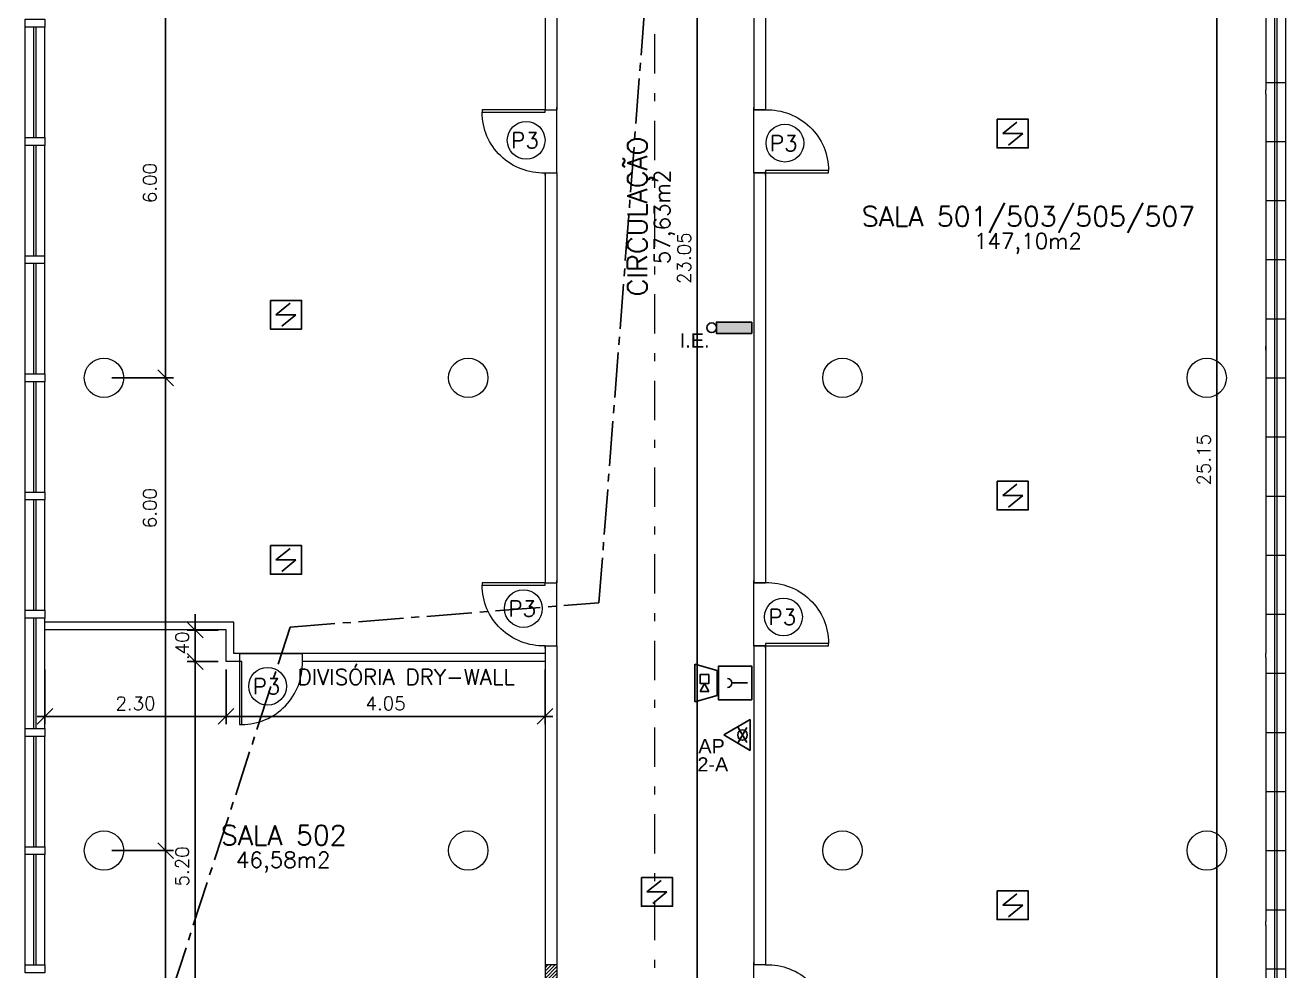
# Model space of a CAD drawing. Header units: millimetres. Extents: x 521 to 1055, y 261 to 520.
# Drawn here: x 531.06 to 547.07, y 292.44 to 304.44 of the extents above; entities that cross this region are included whole.
import ezdxf
from ezdxf.enums import TextEntityAlignment as Align

# ---------------------------------------------------------------- set-up
doc = ezdxf.new("R2010")
doc.units = ezdxf.units.MM
for name, pattern in [('CENTER2', [28.575, 19.05, -3.175, 3.175, -3.175]), ('CONTINU', [0]), ('DASHDOTX2', [2, 1, -0.5, 0, -0.5]), ('HIDDEN', [9.525, 6.35, -3.175])]:
    doc.linetypes.add(name, pattern=pattern)
doc.layers.add('0.1', color=8, linetype='Continuous', lineweight=13)
doc.layers.add('ppci', color=8, linetype='Continuous')
doc.styles.add('ROMANS', font='romans')
doc.styles.get("Standard").update_dxf_attribs({"font": 'romans.shx'})
doc.styles.add('STYLE1', font='sanss___.ttf')
doc.dimstyles.new('Fares Eng - 50', dxfattribs={"dimscale": 2, "dimtxt": 0.085, "dimasz": 0.1, "dimexe": 0.05, "dimexo": 0.05, "dimgap": 0.04, "dimtad": 1, "dimzin": 4, "dimdsep": 46, "dimtxsty": 'ROMANS', "dimblk1": 'OBLIQUE', "dimblk2": 'OBLIQUE', "dimsah": 1, "dimcen": 0.05, "dimdle": 0.05, "dimclrd": 8, "dimclre": 8, "dimclrt": 8, "dimaunit": 1, "dimadec": 0, "dimazin": 0, "dimtfac": 1, "dimtix": 1, "dimtmove": 2, "dimatfit": 0, "dimldrblk": 'OPEN90', "dimfxl": 1, "dimtolj": 1, "dimtzin": 0, "dimarcsym": 0})

# ---------------------------------------------------------------- blocks, each defined once
blk = doc.blocks.new('P80')
for points in [[(0, 0.86), (0, 0.83), (0.15, 0.83), (0.15, 0.86)], [(0, 0), (0, 0.03), (0.15, 0.03), (0.15, 0)]]:
    blk.add_lwpolyline(points)
blk.add_lwpolyline([(-0.8, 0.06), (0, 0.06), (0, 0.03), (-0.8, 0.03)], close=True)
at = {"color": 8}
blk.add_arc((-0.025, 0.056), 0.775, 88.1408, 179.6698, dxfattribs=at)
blk = doc.blocks.new('_OBLIQUE')
at = {"color": 0, "linetype": 'ByBlock'}
blk.add_line((-0.5, -0.5), (0.5, 0.5), dxfattribs=at)
blk = doc.blocks.new('*D1684')
at = {"layer": '0.1', "color": 8, "linetype": 'CONTINU', "lineweight": -2, "transparency": 16777216}
for p, q in [((532.847, 294.064), (532.847, 287.864)), ((532.164, 293.964), (532.947, 293.964)), ((532.164, 287.964), (532.947, 287.964))]:
    blk.add_line(p, q, dxfattribs=at)
at = {"layer": 'DEFPOINTS', "color": 0, "linetype": 'CONTINU', "lineweight": -2, "transparency": 16777216}
for p in [(532.064, 293.964), (532.064, 287.964), (532.847, 287.964)]:
    blk.add_point(p, dxfattribs=at)
at = {"layer": '0.1', "color": 8, "linetype": 'CONTINU', "lineweight": -2, "transparency": 16777216, "xscale": 0.2, "yscale": 0.2, "zscale": 0.2}
for p, rotation in [((532.847, 293.964), 90), ((532.847, 287.964), 270)]:
    blk.add_blockref('_OBLIQUE', p, dxfattribs=dict(at, rotation=rotation))
at = {"layer": '0.1', "color": 8, "linetype": 'CONTINU', "transparency": 16777216, "insert": (532.682, 290.964), "char_height": 0.17, "attachment_point": 5, "rotation": 90, "style": 'ROMANS'}
blk.add_mtext('\\A1;6.00', dxfattribs=at)
blk = doc.blocks.new('_Open90')
at = {"color": 0, "linetype": 'ByBlock', "lineweight": -2}
for p, q in [((0, 0), (-1, 0)), ((-0.5, 0.5), (0, 0)), ((0, 0), (-0.5, -0.5))]:
    blk.add_line(p, q, dxfattribs=at)
blk = doc.blocks.new('*D1569')
at = {"layer": '0.1', "color": 8, "lineweight": -2, "transparency": 16777216}
for p, q in [((539.594, 312.614), (539.594, 289.364)), ((540.214, 312.514), (539.494, 312.514)), ((540.214, 289.464), (539.494, 289.464))]:
    blk.add_line(p, q, dxfattribs=at)
at = {"layer": 'DEFPOINTS', "color": 0, "lineweight": -2, "transparency": 16777216}
for p in [(540.314, 312.514), (539.594, 289.464), (540.314, 289.464)]:
    blk.add_point(p, dxfattribs=at)
at = {"layer": '0.1', "color": 8, "lineweight": -2, "transparency": 16777216, "xscale": 0.2, "yscale": 0.2, "zscale": 0.2}
for p, rotation in [((539.594, 312.514), 90), ((539.594, 289.464), 270)]:
    blk.add_blockref('_OBLIQUE', p, dxfattribs=dict(at, rotation=rotation))
at = {"layer": '0.1', "color": 8, "transparency": 16777216, "insert": (539.429, 301.483), "char_height": 0.17, "attachment_point": 5, "rotation": 90, "style": 'ROMANS'}
blk.add_mtext('\\A1;23.05', dxfattribs=at)
blk = doc.blocks.new('*D1705')
at = {"layer": '0.1', "color": 8, "linetype": 'CONTINU', "lineweight": -2, "transparency": 16777216}
for p, q in [((532.164, 299.964), (532.947, 299.964)), ((532.847, 293.864), (532.847, 300.064)), ((532.164, 293.964), (532.947, 293.964))]:
    blk.add_line(p, q, dxfattribs=at)
at = {"layer": 'DEFPOINTS', "color": 0, "linetype": 'CONTINU', "lineweight": -2, "transparency": 16777216}
for p in [(532.064, 299.964), (532.847, 299.964), (532.064, 293.964)]:
    blk.add_point(p, dxfattribs=at)
at = {"layer": '0.1', "color": 8, "linetype": 'CONTINU', "lineweight": -2, "transparency": 16777216, "xscale": 0.2, "yscale": 0.2, "zscale": 0.2}
for p, rotation in [((532.847, 299.964), 90), ((532.847, 293.964), 270)]:
    blk.add_blockref('_OBLIQUE', p, dxfattribs=dict(at, rotation=rotation))
at = {"layer": '0.1', "color": 8, "linetype": 'CONTINU', "transparency": 16777216, "insert": (532.647, 298.311), "char_height": 0.17, "attachment_point": 5, "rotation": 90, "style": 'ROMANS'}
blk.add_mtext('\\A1;6.00', dxfattribs=at)
blk = doc.blocks.new('*D1570')
at = {"layer": '0.1', "color": 8, "linetype": 'CONTINU', "lineweight": -2, "transparency": 16777216}
for p, q in [((532.847, 299.864), (532.847, 306.064)), ((532.164, 305.964), (532.947, 305.964)), ((532.164, 299.964), (532.947, 299.964))]:
    blk.add_line(p, q, dxfattribs=at)
at = {"layer": 'DEFPOINTS', "color": 0, "linetype": 'CONTINU', "lineweight": -2, "transparency": 16777216}
for p in [(532.064, 305.964), (532.847, 305.964), (532.064, 299.964)]:
    blk.add_point(p, dxfattribs=at)
at = {"layer": '0.1', "color": 8, "linetype": 'CONTINU', "lineweight": -2, "transparency": 16777216, "xscale": 0.2, "yscale": 0.2, "zscale": 0.2}
for p, rotation in [((532.847, 305.964), 90), ((532.847, 299.964), 270)]:
    blk.add_blockref('_OBLIQUE', p, dxfattribs=dict(at, rotation=rotation))
at = {"layer": '0.1', "color": 8, "linetype": 'CONTINU', "transparency": 16777216, "insert": (532.647, 302.436), "char_height": 0.17, "attachment_point": 5, "rotation": 90, "style": 'ROMANS'}
blk.add_mtext('\\A1;6.00', dxfattribs=at)
blk = doc.blocks.new('ÁREA')
for p in [(0.00005, 0.00376), (0, 0)]:
    blk.add_attdef('COMPARTIMENTO', text='', height=0.0025).set_placement(p, align=Align.CENTER)
at = {"color": 1}
for p in [(-0.00005, -0.00376), (-0.0001, -0.00752)]:
    blk.add_attdef('ÁREA', text='', height=0.002, dxfattribs=at).set_placement(p, align=Align.CENTER)
blk = doc.blocks.new('*D1790')
at = {"layer": '0.1', "color": 8, "linetype": 'CONTINU', "lineweight": -2, "transparency": 16777216}
for p, q in [((531.314, 296.264), (531.314, 295.568)), ((533.614, 296.264), (533.614, 295.568)), ((533.714, 295.668), (531.214, 295.668))]:
    blk.add_line(p, q, dxfattribs=at)
at = {"layer": 'DEFPOINTS', "color": 0, "linetype": 'CONTINU', "lineweight": -2, "transparency": 16777216}
for p in [(531.314, 296.364), (533.614, 296.364), (531.314, 295.668)]:
    blk.add_point(p, dxfattribs=at)
at = {"layer": '0.1', "color": 8, "linetype": 'CONTINU', "lineweight": -2, "transparency": 16777216, "xscale": 0.2, "yscale": 0.2, "zscale": 0.2, "rotation": 180}
blk.add_blockref('_OBLIQUE', (531.314, 295.668), dxfattribs=at)
at = {"layer": '0.1', "color": 8, "linetype": 'CONTINU', "lineweight": -2, "transparency": 16777216, "xscale": 0.2, "yscale": 0.2, "zscale": 0.2}
blk.add_blockref('_OBLIQUE', (533.614, 295.668), dxfattribs=at)
at = {"layer": '0.1', "color": 8, "linetype": 'CONTINU', "transparency": 16777216, "insert": (532.464, 295.833), "char_height": 0.17, "attachment_point": 5, "style": 'ROMANS'}
blk.add_mtext('\\A1;2.30', dxfattribs=at)
blk = doc.blocks.new('*D1791')
at = {"layer": '0.1', "color": 8, "lineweight": -2, "transparency": 16777216}
for p, q in [((533.614, 296.264), (533.614, 295.568)), ((537.664, 296.264), (537.664, 295.568)), ((533.514, 295.668), (537.764, 295.668))]:
    blk.add_line(p, q, dxfattribs=at)
at = {"layer": 'DEFPOINTS', "color": 0, "lineweight": -2, "transparency": 16777216}
for p in [(533.614, 296.364), (537.664, 296.364), (537.664, 295.668)]:
    blk.add_point(p, dxfattribs=at)
at = {"layer": '0.1', "color": 8, "lineweight": -2, "transparency": 16777216, "xscale": 0.2, "yscale": 0.2, "zscale": 0.2, "rotation": 180}
blk.add_blockref('_OBLIQUE', (533.614, 295.668), dxfattribs=at)
at = {"layer": '0.1', "color": 8, "lineweight": -2, "transparency": 16777216, "xscale": 0.2, "yscale": 0.2, "zscale": 0.2}
blk.add_blockref('_OBLIQUE', (537.664, 295.668), dxfattribs=at)
at = {"layer": '0.1', "color": 8, "transparency": 16777216, "insert": (535.639, 295.833), "char_height": 0.17, "attachment_point": 5, "style": 'ROMANS'}
blk.add_mtext('\\A1;4.05', dxfattribs=at)
blk = doc.blocks.new('*D3238')
at = {"layer": '0.1', "color": 8, "linetype": 'CONTINU', "lineweight": -2, "transparency": 16777216}
for p, q in [((546.192, 312.464), (546.192, 287.114)), ((546.714, 312.364), (546.092, 312.364)), ((546.714, 287.214), (546.092, 287.214))]:
    blk.add_line(p, q, dxfattribs=at)
at = {"layer": 'DEFPOINTS', "color": 0, "linetype": 'CONTINU', "lineweight": -2, "transparency": 16777216}
for p in [(546.814, 312.364), (546.192, 287.214), (546.814, 287.214)]:
    blk.add_point(p, dxfattribs=at)
at = {"layer": '0.1', "color": 8, "linetype": 'CONTINU', "lineweight": -2, "transparency": 16777216, "xscale": 0.2, "yscale": 0.2, "zscale": 0.2}
for p, rotation in [((546.192, 312.364), 90), ((546.192, 287.214), 270)]:
    blk.add_blockref('_OBLIQUE', p, dxfattribs=dict(at, rotation=rotation))
at = {"layer": '0.1', "color": 8, "linetype": 'CONTINU', "lineweight": -2, "transparency": 16777216, "insert": (546.027, 298.925), "char_height": 0.17, "attachment_point": 5, "rotation": 90, "style": 'ROMANS'}
blk.add_mtext('\\A1;25.15', dxfattribs=at)
blk = doc.blocks.new('*D3254')
at = {"layer": '0.1', "color": 8, "linetype": 'CONTINU', "lineweight": -2, "transparency": 16777216}
for p, q in [((533.222, 296.764), (533.222, 296.964)), ((533.514, 296.764), (533.122, 296.764)), ((533.222, 296.764), (533.222, 296.364)), ((533.514, 296.364), (533.122, 296.364)), ((533.222, 296.364), (533.222, 296.164))]:
    blk.add_line(p, q, dxfattribs=at)
at = {"layer": 'DEFPOINTS', "color": 0, "linetype": 'CONTINU', "lineweight": -2, "transparency": 16777216}
for p in [(533.614, 296.764), (533.222, 296.364), (533.614, 296.364)]:
    blk.add_point(p, dxfattribs=at)
at = {"layer": '0.1', "color": 8, "linetype": 'CONTINU', "lineweight": -2, "transparency": 16777216, "xscale": 0.2, "yscale": 0.2, "zscale": 0.2}
for p, rotation in [((533.222, 296.764), 270), ((533.222, 296.364), 90)]:
    blk.add_blockref('_OBLIQUE', p, dxfattribs=dict(at, rotation=rotation))
at = {"layer": '0.1', "color": 8, "linetype": 'CONTINU', "lineweight": -2, "transparency": 16777216, "insert": (533.057, 296.564), "char_height": 0.17, "attachment_point": 5, "rotation": 90, "style": 'ROMANS'}
blk.add_mtext('\\A1;.40', dxfattribs=at)
blk = doc.blocks.new('*D3255')
at = {"layer": '0.1', "color": 8, "linetype": 'CONTINU', "lineweight": -2, "transparency": 16777216}
for p, q in [((533.222, 296.464), (533.222, 291.064)), ((533.514, 296.364), (533.122, 296.364)), ((533.514, 291.164), (533.122, 291.164))]:
    blk.add_line(p, q, dxfattribs=at)
at = {"layer": 'DEFPOINTS', "color": 0, "linetype": 'CONTINU', "lineweight": -2, "transparency": 16777216}
for p in [(533.614, 296.364), (533.222, 291.164), (533.614, 291.164)]:
    blk.add_point(p, dxfattribs=at)
at = {"layer": '0.1', "color": 8, "linetype": 'CONTINU', "lineweight": -2, "transparency": 16777216, "xscale": 0.2, "yscale": 0.2, "zscale": 0.2}
for p, rotation in [((533.222, 296.364), 90), ((533.222, 291.164), 270)]:
    blk.add_blockref('_OBLIQUE', p, dxfattribs=dict(at, rotation=rotation))
at = {"layer": '0.1', "color": 8, "linetype": 'CONTINU', "lineweight": -2, "transparency": 16777216, "insert": (533.057, 293.764), "char_height": 0.17, "attachment_point": 5, "rotation": 90, "style": 'ROMANS'}
blk.add_mtext('\\A1;5.20', dxfattribs=at)

msp = doc.modelspace()

# ---------------------------------------------------------------- hatches: boundary and pattern name
at = {"layer": '0.1', "linetype": 'CONTINU', "lineweight": -2}
h = msp.add_hatch(dxfattribs=at)
h.set_pattern_fill('ANSI31', color=8, scale=0.01, style=0)
h.set_pattern_definition([(45, (537.66404, 291.71448), (-0.0224506, 0.0224506), [])])
h.paths.add_polyline_path([(537.81404, 292.51448), (537.66404, 292.51448), (537.66404, 291.71448), (537.81404, 291.71448)])
at = {"layer": 'ppci'}
msp.add_hatch(color=10, dxfattribs=at).paths.add_polyline_path([(539.84044, 300.67146), (539.84044, 300.52896), (540.28897, 300.52896), (540.28897, 300.67146)])

# ---------------------------------------------------------------- linework, layer by layer
at = {"layer": '0.1', "color": 8, "linetype": 'DASHDOTX2', "ltscale": 0.5}
msp.add_line((539.05324, 337.32691), (539.05324, 284.40546), dxfattribs=at)
at = {"layer": '0.1', "color": 8, "linetype": 'CONTINU'}
for p, q in [((546.92404, 308.76448), (546.92404, 288.11448)), ((546.95404, 308.76448), (546.95404, 288.11448)), ((547.06404, 308.76448), (547.06404, 288.11448)), ((546.81404, 306.26448), (546.81404, 303.61448)), ((531.06404, 303.01448), (531.06404, 304.41448)), ((531.17404, 303.01448), (531.17404, 304.41448)), ((531.20404, 303.01448), (531.20404, 304.41448)), ((531.31404, 303.01448), (531.31404, 304.41448)), ((546.81404, 303.71448), (547.06404, 303.71448)), ((546.81404, 303.56448), (546.81404, 300.36448)), ((537.81404, 302.56448), (537.81404, 303.36448)), ((540.31404, 302.56448), (540.31404, 303.36448)), ((546.81404, 302.96448), (547.06404, 302.96448)), ((531.06404, 301.51448), (531.06404, 302.91448)), ((531.17404, 301.51448), (531.17404, 302.91448)), ((531.20404, 301.51448), (531.20404, 302.91448)), ((531.31404, 301.51448), (531.31404, 302.91448)), ((546.81404, 302.21448), (547.06404, 302.21448)), ((531.06404, 300.01448), (531.06404, 301.41448)), ((531.17404, 300.01448), (531.17404, 301.41448)), ((531.20404, 300.01448), (531.20404, 301.41448)), ((531.31404, 301.41448), (531.31404, 301.51448)), ((531.31404, 300.01448), (531.31404, 301.41448)), ((546.81404, 301.46448), (547.06404, 301.46448)), ((546.81404, 300.71448), (547.06404, 300.71448)), ((546.81404, 300.31448), (546.81404, 299.96448)), ((546.81404, 299.96448), (547.06404, 299.96448)), ((546.81404, 299.96448), (546.81404, 296.46448)), ((531.06404, 298.51448), (531.06404, 299.91448)), ((531.17404, 298.51448), (531.17404, 299.91448)), ((531.20404, 298.51448), (531.20404, 299.91448)), ((531.31404, 298.51448), (531.31404, 299.91448)), ((531.31404, 299.61448), (531.31404, 299.91448)), ((531.31404, 299.61448), (531.31404, 299.91448)), ((531.31404, 299.21448), (531.31404, 299.91448)), ((546.81404, 299.21448), (547.06404, 299.21448)), ((531.06404, 297.01448), (531.06404, 298.41448)), ((531.17404, 297.01448), (531.17404, 298.41448)), ((531.20404, 297.01448), (531.20404, 298.41448)), ((531.31404, 297.01448), (531.31404, 298.41448)), ((546.81404, 298.46448), (547.06404, 298.46448)), ((546.81404, 297.71448), (547.06404, 297.71448)), ((537.81404, 296.56448), (537.81404, 297.36448)), ((540.31404, 296.56448), (540.31404, 297.36448)), ((531.06404, 295.51448), (531.06404, 296.91448)), ((531.17404, 295.51448), (531.17404, 296.91448)), ((531.20404, 295.51448), (531.20404, 296.91448)), ((546.81404, 296.96448), (547.06404, 296.96448)), ((531.31404, 295.51448), (531.31404, 296.76448)), ((546.81404, 296.41448), (546.81404, 293.96448)), ((546.81404, 296.21448), (547.06404, 296.21448)), ((531.31404, 295.51448), (531.31404, 295.41448)), ((546.81404, 295.46448), (547.06404, 295.46448)), ((531.06404, 294.01448), (531.06404, 295.41448)), ((531.17404, 294.01448), (531.17404, 295.41448)), ((531.20404, 294.01448), (531.20404, 295.41448)), ((531.31404, 294.01448), (531.31404, 295.41448)), ((531.31404, 295.26448), (531.31404, 295.41448)), ((546.81404, 294.71448), (547.06404, 294.71448)), ((546.81404, 294.31448), (546.81404, 293.06448)), ((531.06404, 292.51448), (531.06404, 293.91448)), ((531.17404, 292.51448), (531.17404, 293.91448)), ((531.20404, 292.51448), (531.20404, 293.91448)), ((531.31404, 292.51448), (531.31404, 293.91448)), ((546.81404, 293.96448), (547.06404, 293.96448)), ((546.81404, 293.21448), (547.06404, 293.21448)), ((546.81404, 293.01448), (546.81404, 292.46448)), ((546.81404, 292.56448), (546.81404, 290.21448)), ((540.31404, 291.71448), (540.31404, 292.51448)), ((546.81404, 292.46448), (547.06404, 292.46448))]:
    msp.add_line(p, q, dxfattribs=at)
at = {"layer": '0.1', "color": 7}
for p, q in [((537.66404, 308.56448), (537.66404, 303.36448)), ((537.81404, 308.56448), (537.81404, 303.36448)), ((540.31404, 308.56448), (540.31404, 303.36448)), ((540.46404, 308.56448), (540.46404, 303.36448)), ((537.66404, 303.36448), (537.81404, 303.36448)), ((540.31404, 303.36448), (540.46404, 303.36448)), ((537.66404, 302.56448), (537.66404, 297.36448)), ((537.66404, 302.56448), (537.81404, 302.56448)), ((537.81404, 302.56448), (537.81404, 297.36448)), ((540.31404, 302.56448), (540.46404, 302.56448)), ((540.31404, 302.56448), (540.31404, 297.36448)), ((540.46404, 302.56448), (540.46404, 297.36448)), ((537.66404, 297.36448), (537.81404, 297.36448)), ((540.31404, 297.36448), (540.46404, 297.36448)), ((531.31404, 296.86448), (531.31404, 296.91448)), ((533.71404, 296.86448), (531.31404, 296.86448)), ((531.31404, 296.76448), (531.31404, 296.86448)), ((533.61404, 296.76448), (531.31404, 296.76448)), ((533.61404, 296.36448), (533.61404, 296.76448)), ((533.71404, 296.46448), (533.71404, 296.86448)), ((537.66404, 296.56448), (537.66404, 291.71448)), ((537.66404, 296.56448), (537.81404, 296.56448)), ((537.81404, 296.56448), (537.81404, 291.71448)), ((540.31404, 296.56448), (540.46404, 296.56448)), ((540.31404, 296.56448), (540.31404, 296.26448)), ((540.46404, 296.56448), (540.46404, 296.26448)), ((533.783, 296.46448), (533.71404, 296.46448)), ((533.783, 296.46448), (533.783, 296.36448)), ((537.66404, 296.46448), (534.583, 296.46448)), ((534.583, 296.36448), (534.583, 296.46448)), ((533.783, 296.36448), (533.61404, 296.36448)), ((537.66404, 296.36448), (534.583, 296.36448)), ((540.31404, 296.26448), (540.31404, 292.51448)), ((540.46404, 296.26448), (540.46404, 292.51448)), ((540.46404, 292.51448), (540.31404, 292.51448))]:
    msp.add_line(p, q, dxfattribs=at)
at = {"layer": '0.1', "color": 8, "linetype": 'HIDDEN', "ltscale": 0.02}
for p, q in [((546.81404, 303.56448), (546.81404, 303.61448)), ((546.81404, 296.41448), (546.81404, 296.46448)), ((546.81404, 293.01448), (546.81404, 293.06448))]:
    msp.add_line(p, q, dxfattribs=at)
at = {"layer": '0.1', "color": 8, "linetype": 'CONTINU', "lineweight": -2}
for p, q in [((546.81404, 300.31448), (546.81404, 300.36448)), ((534.583, 296.46448), (533.783, 296.46448))]:
    msp.add_line(p, q, dxfattribs=at)
at = {"layer": '0.1', "color": 8}
msp.add_line((537.81404, 292.51448), (537.66404, 292.51448), dxfattribs=at)
at = {"layer": '0.1', "color": 8, "linetype": 'CONTINU'}
for points in [[(531.06404, 304.51448), (531.31404, 304.51448), (531.31404, 304.41448), (531.06404, 304.41448)], [(531.06404, 303.01448), (531.31404, 303.01448), (531.31404, 302.91448), (531.06404, 302.91448)], [(531.06404, 300.01448), (531.31404, 300.01448), (531.31404, 299.91448), (531.06404, 299.91448)], [(531.06404, 298.51448), (531.31404, 298.51448), (531.31404, 298.41448), (531.06404, 298.41448)], [(531.06404, 297.01448), (531.31404, 297.01448), (531.31404, 296.91448), (531.06404, 296.91448)], [(531.06404, 294.01448), (531.31404, 294.01448), (531.31404, 293.91448), (531.06404, 293.91448)], [(531.06404, 292.51448), (531.31404, 292.51448), (531.31404, 292.41448), (531.06404, 292.41448)]]:
    msp.add_lwpolyline(points, close=True, dxfattribs=at)
for points in [[(531.31404, 301.41448), (531.06404, 301.41448), (531.06404, 301.51448), (531.31404, 301.51448)], [(531.31404, 295.41448), (531.06404, 295.41448), (531.06404, 295.51448), (531.31404, 295.51448)]]:
    msp.add_lwpolyline(points, dxfattribs=at)
at = {"layer": '0.1', "color": 8}
msp.add_lwpolyline([(533.813, 295.56448), (533.813, 296.36448), (533.783, 296.36448), (533.783, 295.56448)], close=True, dxfattribs=at)
for centre in [(537.42404, 302.97861), (540.70859, 302.94313), (537.38853, 297.03638), (540.69084, 296.92996), (534.14197, 296.04984)]:
    msp.add_circle(centre, 0.23964, dxfattribs=at)
at = {"layer": '0.1', "color": 7}
for centre in [(532.06404, 299.96448), (536.68904, 299.96448), (541.43904, 299.96448), (546.06404, 299.96448), (532.06404, 293.96448), (536.68904, 293.96448), (541.43904, 293.96448), (546.06404, 293.96448)]:
    msp.add_circle(centre, 0.25, dxfattribs=at)
at = {"layer": '0.1', "color": 8}
msp.add_arc((533.80853, 296.33934), 0.77487, 270.330199, 1.859182, dxfattribs=at)
at = {"layer": 'ppci', "color": 10, "linetype": 'Continuous'}
for p, q in [((543.47436, 303.06419), (543.65299, 303.2105)), ((543.47436, 303.06419), (543.72767, 303.06419)), ((543.72767, 303.06419), (543.54904, 302.91787)), ((534.24759, 300.76496), (534.42622, 300.91127)), ((534.24759, 300.76496), (534.50089, 300.76496)), ((534.50089, 300.76496), (534.32227, 300.61864)), ((543.47436, 298.47025), (543.65299, 298.61657)), ((543.47436, 298.47025), (543.72767, 298.47025)), ((543.72767, 298.47025), (543.54904, 298.32394)), ((534.24759, 297.65398), (534.42622, 297.8003)), ((534.24759, 297.65398), (534.50089, 297.65398)), ((534.50089, 297.65398), (534.32227, 297.50767)), ((539.56341, 295.85089), (539.56341, 296.33257)), ((539.84729, 296.25229), (539.56341, 296.33257)), ((539.84729, 295.93117), (539.84729, 296.25229)), ((540.23515, 296.09173), (540.03478, 296.09173)), ((539.84729, 295.93117), (539.56341, 295.85089)), ((539.93165, 295.43186), (540.2694, 295.62686)), ((540.2694, 295.23686), (540.2694, 295.62686)), ((539.93165, 295.43186), (540.2694, 295.23686)), ((538.95762, 293.44078), (539.13625, 293.5871)), ((538.95762, 293.44078), (539.21093, 293.44078)), ((539.21093, 293.44078), (539.0323, 293.29447)), ((543.47436, 293.27114), (543.65299, 293.41745)), ((543.47436, 293.27114), (543.72767, 293.27114)), ((543.72767, 293.27114), (543.54904, 293.12483))]:
    msp.add_line(p, q, dxfattribs=at)
at = {"layer": 'ppci', "color": 10}
for p, q in [((539.68818, 296.08597), (539.63182, 295.98469)), ((539.74453, 295.98469), (539.68818, 296.08597)), ((539.63182, 295.98469), (539.74453, 295.98469)), ((540.11578, 295.52657), (540.22517, 295.3371)), ((540.1159, 295.33737), (540.2251, 295.52652))]:
    msp.add_line(p, q, dxfattribs=at)
at = {"layer": 'ppci', "color": 10, "linetype": 'CENTER2', "lineweight": -2, "ltscale": 0.03}
msp.add_lwpolyline([(531.31404, 287.21448), (534.42719, 296.80108), (538.34835, 297.10897), (539.58998, 313.23946), (548.25506, 315.10044), (548.77242, 317.15776), (551.35473, 317.38787), (551.52521, 317.81448)], dxfattribs=at)
at = {"layer": 'ppci', "color": 10, "linetype": 'Continuous'}
for points in [[(543.40312, 303.2464), (543.79891, 303.2464), (543.79891, 302.88198), (543.40312, 302.88198)], [(534.17634, 300.94717), (534.57214, 300.94717), (534.57214, 300.58275), (534.17634, 300.58275)], [(543.40312, 298.65246), (543.79891, 298.65246), (543.79891, 298.28804), (543.40312, 298.28804)], [(534.17634, 297.83619), (534.57214, 297.83619), (534.57214, 297.47178), (534.17634, 297.47178)], [(540.29108, 295.87826), (540.29108, 296.3052), (539.86414, 296.3052), (539.86414, 295.87826)], [(538.88637, 293.62299), (539.28217, 293.62299), (539.28217, 293.25857), (538.88637, 293.25857)], [(543.40312, 293.45335), (543.79891, 293.45335), (543.79891, 293.08893), (543.40312, 293.08893)]]:
    msp.add_lwpolyline(points, close=True, dxfattribs=at)
at = {"layer": 'ppci', "color": 10}
for points in [[(540.28897, 300.67146), (540.28897, 300.52896), (539.84044, 300.52896), (539.84044, 300.67146)], [(539.74453, 296.19877), (539.74453, 296.08597), (539.63182, 296.08597), (539.63182, 296.19877)]]:
    msp.add_lwpolyline(points, close=True, dxfattribs=at)
msp.add_circle((539.77926, 300.60021), 0.06117, dxfattribs=at)
at = {"layer": 'ppci', "color": 10, "linetype": 'Continuous'}
msp.add_arc((539.97909, 296.09173), 0.05569, 270, 90, dxfattribs=at)
at = {"layer": 'ppci', "color": 10}
msp.add_ellipse((540.17045, 295.43187), major_axis=(0, 0.06606), ratio=0.90709532, dxfattribs=at)

# ---------------------------------------------------------------- block references
at = {"layer": '0.1', "color": 8, "xscale": -1, "rotation": 180}
for p in [(537.66404, 303.39448), (537.66404, 297.39448)]:
    msp.add_blockref('P80', p, dxfattribs=at)
at = {"layer": '0.1', "color": 8, "xscale": -1}
for p in [(540.46404, 302.53448), (540.46404, 296.53448), (540.46404, 291.68448)]:
    msp.add_blockref('P80', p, dxfattribs=at)
at = {"layer": '0.1', "color": 8}
ref = msp.add_blockref('ÁREA', (538.96223, 302.01273), dxfattribs=dict(at, xscale=133.3333333333333, yscale=133.3333333333333, zscale=133.3333333333333, rotation=90))
ref.add_attrib('COMPARTIMENTO', 'CIRCULAÇÃO', dxfattribs={"layer": '0', "color": 3, "height": 0.25, "rotation": 90}).set_placement((538.96223, 302.01273), align=Align.CENTER)
ref.add_attrib('ÁREA', '57,63m2', dxfattribs={"layer": '0', "color": 1, "height": 0.2, "rotation": 90}).set_placement((539.25018, 302.0061), align=Align.CENTER)
ref = msp.add_blockref('ÁREA', (543.80099, 301.88785), dxfattribs=dict(at, xscale=133.3333333333333, yscale=133.3333333333333, zscale=133.3333333333333))
ref.add_attrib('COMPARTIMENTO', 'SALA 501/503/505/507', dxfattribs={"layer": '0', "color": 3, "height": 0.25}).set_placement((543.80099, 301.88785), align=Align.CENTER)
ref.add_attrib('ÁREA', '147,10m2', dxfattribs={"layer": '0', "color": 1, "height": 0.2}).set_placement((543.79436, 301.5999), align=Align.CENTER)
ref = msp.add_blockref('ÁREA', (534.34624, 294.0352), dxfattribs=dict(at, xscale=133.3333333333333, yscale=133.3333333333333, zscale=133.3333333333333))
ref.add_attrib('COMPARTIMENTO', 'SALA 502', dxfattribs={"layer": '0', "color": 3, "height": 0.25}).set_placement((534.34624, 294.0352), align=Align.CENTER)
ref.add_attrib('ÁREA', '46,58m2', dxfattribs={"layer": '0', "color": 1, "height": 0.2}).set_placement((534.3396, 293.74724), align=Align.CENTER)

# ---------------------------------------------------------------- texts
for s, p in [('P3', (537.23343, 302.87709)), ('P3', (540.51798, 302.84162)), ('P3', (537.19792, 296.93487)), ('P3', (540.50023, 296.82844)), ('DIVISÓRIA DRY-WALL', (534.52181, 296.06818)), ('P3', (533.95137, 295.94833))]:
    msp.add_text(s, height=0.2, dxfattribs=at).set_placement(p)
at = {"layer": 'ppci', "color": 10, "style": 'STYLE1'}
for s, p in [('I.E.', (539.37473, 300.34867)), ('AP', (539.60999, 295.20108)), ('2-A', (539.59836, 294.96885))]:
    msp.add_text(s, height=0.18, dxfattribs=at).set_placement(p)

# ---------------------------------------------------------------- dimensions: what is measured, and where the dimension line sits
at = {"layer": '0.1', "color": 7}
dim = msp.add_linear_dim(base=(539.59407, 289.46448), p1=(540.31404, 312.51448), p2=(540.31404, 289.46448), angle=90, dimstyle='Fares Eng - 50', dxfattribs=at)
dim.commit()
dim.dimension.update_dxf_attribs({"geometry": '*D1569', "text_midpoint": (539.42907, 301.48271), "dimtype": 160})
at = {"layer": '0.1', "color": 8, "linetype": 'CONTINU', "lineweight": -2}
dim = msp.add_linear_dim(base=(546.19214, 287.21448), p1=(546.81404, 312.36448), p2=(546.81404, 287.21448), angle=90, dimstyle='Fares Eng - 50', dxfattribs=at)
dim.commit()
dim.dimension.update_dxf_attribs({"geometry": '*D3238', "text_midpoint": (546.02714, 298.92509), "dimtype": 160})
at = {"layer": '0.1', "color": 8, "linetype": 'CONTINU'}
for base, p1, p2, picture, middle in [((532.84692, 305.96448), (532.06404, 299.96448), (532.06404, 305.96448), '*D1570', (532.64692, 302.43609)), ((532.84692, 299.96448), (532.06404, 293.96448), (532.06404, 299.96448), '*D1705', (532.64692, 298.31085))]:
    dim = msp.add_linear_dim(base=base, p1=p1, p2=p2, angle=90, dimstyle='Fares Eng - 50', dxfattribs=at)
    dim.commit()
    dim.dimension.update_dxf_attribs({"geometry": picture, "text_midpoint": middle, "dimtype": 160})
at = {"layer": '0.1', "color": 8, "linetype": 'CONTINU', "lineweight": -2}
for base, p1, p2, picture, middle in [((533.22155, 296.36448), (533.61404, 296.76448), (533.61404, 296.36448), '*D3254', (533.05655, 296.56448)), ((533.22155, 291.16448), (533.61404, 296.36448), (533.61404, 291.16448), '*D3255', (533.05655, 293.76448))]:
    dim = msp.add_linear_dim(base=base, p1=p1, p2=p2, angle=90, dimstyle='Fares Eng - 50', dxfattribs=at)
    dim.commit()
    dim.dimension.update_dxf_attribs({"geometry": picture, "text_midpoint": middle})
at = {"layer": '0.1', "color": 8, "linetype": 'CONTINU'}
dim = msp.add_linear_dim(base=(531.31404, 295.66787), p1=(533.61404, 296.36448), p2=(531.31404, 296.36448), dimstyle='Fares Eng - 50', dxfattribs=at)
dim.commit()
dim.dimension.update_dxf_attribs({"geometry": '*D1790', "text_midpoint": (532.46404, 295.83287)})
at = {"layer": '0.1', "color": 7}
dim = msp.add_linear_dim(base=(537.66404, 295.66787), p1=(533.61404, 296.36448), p2=(537.66404, 296.36448), dimstyle='Fares Eng - 50', dxfattribs=at)
dim.commit()
dim.dimension.update_dxf_attribs({"geometry": '*D1791', "text_midpoint": (535.63904, 295.83287)})
at = {"layer": '0.1', "color": 8, "linetype": 'CONTINU'}
dim = msp.add_linear_dim(base=(532.84692, 287.96448), p1=(532.06404, 293.96448), p2=(532.06404, 287.96448), angle=90, dimstyle='Fares Eng - 50', dxfattribs=at)
dim.commit()
dim.dimension.update_dxf_attribs({"geometry": '*D1684', "text_midpoint": (532.68192, 290.96448)})

doc.saveas('drawing.dxf')
